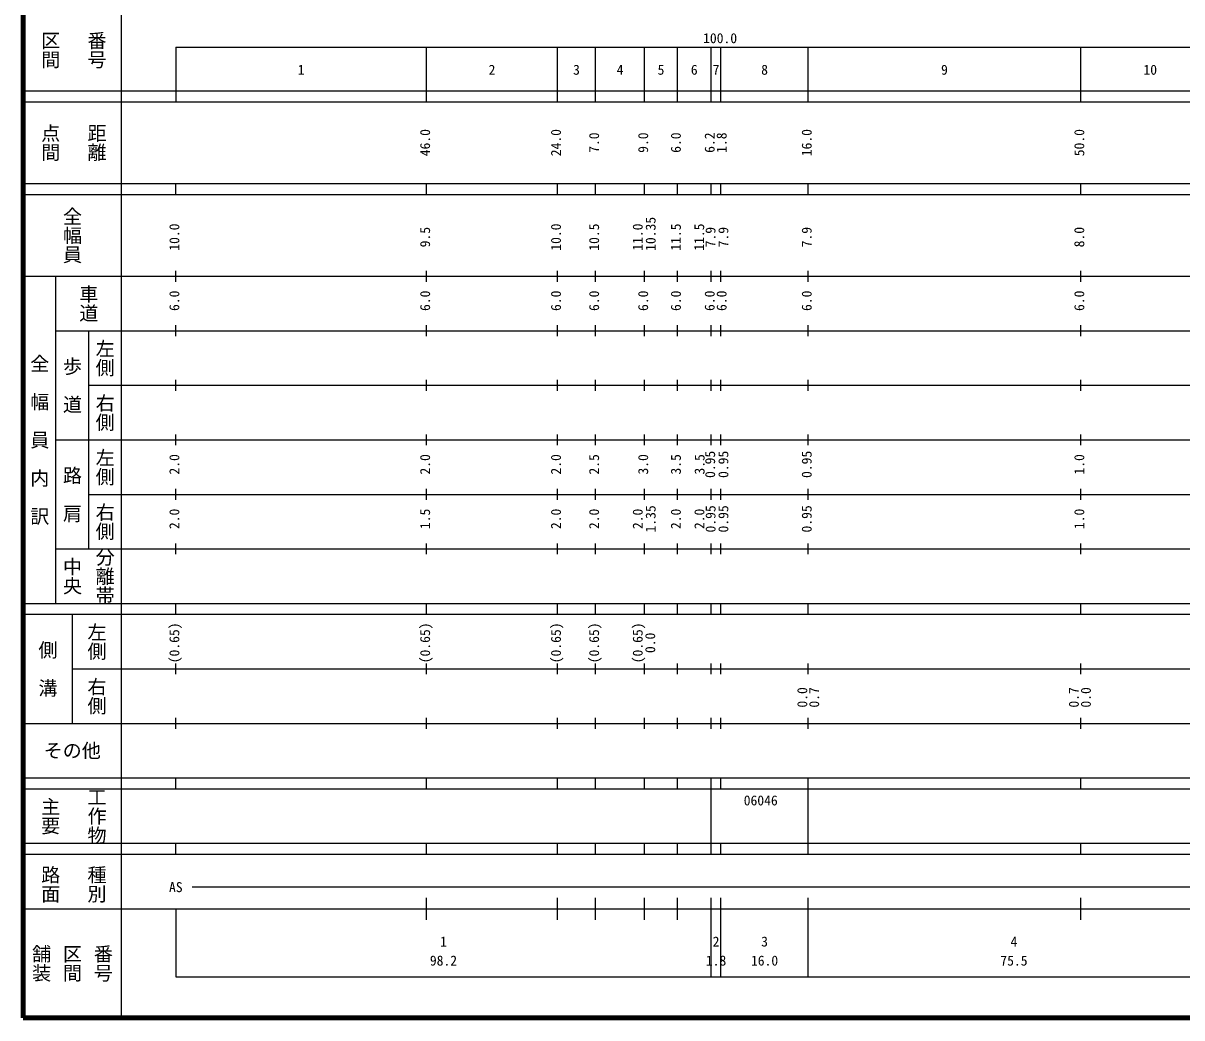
# Model space of a CAD drawing. Units: millimetres on the paper, enlarged 1000 times. Extents: x 40000 to 680000, y 20000 to 380000.
# Drawn here: x 40000 to 252543, y 20000 to 202409 of the extents above; entities that cross this region are included whole.
import ezdxf
from ezdxf.enums import TextEntityAlignment as Align

# ---------------------------------------------------------------- set-up
doc = ezdxf.new("R2010")
doc.units = ezdxf.units.MM
doc.header["$LTSCALE"] = 1000
doc.layers.add('M-TTL', color=2, linetype='Continuous', lineweight=140)
doc.layers.add('M-TTL-BAND', color=7, linetype='Continuous', lineweight=25)
doc.styles.add('@ＭＳ ゴシック', font='')
doc.styles.add('ＭＳ ゴシック', font='')
doc.styles.get('@ＭＳ ゴシック').set_extended_font_data('@MS Gothic')
doc.styles.get('ＭＳ ゴシック').set_extended_font_data('MS Gothic')

msp = doc.modelspace()

# ---------------------------------------------------------------- linework, layer by layer
at = {"layer": 'M-TTL'}
for p, q in [((40000, 380000), (40000, 20000)), ((40000, 20000), (680000, 20000))]:
    msp.add_line(p, q, dxfattribs=at)
at = {"layer": 'M-TTL-BAND'}
for p, q in [((58000, 370000), (58000, 20000)), ((68000, 198000), (579000, 198000)), ((68000, 198000), (68000, 188000)), ((114000, 188000), (114000, 198000)), ((138000, 188000), (138000, 198000)), ((145000, 188000), (145000, 198000)), ((154000, 188000), (154000, 198000)), ((160000, 188000), (160000, 198000)), ((166200, 188000), (166200, 198000)), ((168000, 188000), (168000, 198000)), ((184000, 188000), (184000, 198000)), ((234000, 188000), (234000, 198000)), ((40000, 190000), (579000, 190000)), ((40000, 188000), (579000, 188000)), ((40000, 173000), (579000, 173000)), ((68000, 171000), (68000, 173000)), ((114000, 171000), (114000, 173000)), ((138000, 171000), (138000, 173000)), ((145000, 171000), (145000, 173000)), ((154000, 171000), (154000, 173000)), ((160000, 171000), (160000, 173000)), ((166200, 171000), (166200, 173000)), ((168000, 171000), (168000, 173000)), ((184000, 171000), (184000, 173000)), ((234000, 171000), (234000, 173000)), ((40000, 171000), (579000, 171000)), ((40000, 156000), (579000, 156000)), ((46000, 96000), (46000, 156000)), ((68000, 155000), (68000, 157000)), ((114000, 155000), (114000, 157000)), ((138000, 155000), (138000, 157000)), ((145000, 155000), (145000, 157000)), ((154000, 155000), (154000, 157000)), ((160000, 155000), (160000, 157000)), ((166200, 155000), (166200, 157000)), ((168000, 155000), (168000, 157000)), ((184000, 155000), (184000, 157000)), ((234000, 155000), (234000, 157000)), ((68000, 145000), (68000, 147000)), ((114000, 145000), (114000, 147000)), ((138000, 145000), (138000, 147000)), ((145000, 145000), (145000, 147000)), ((154000, 145000), (154000, 147000)), ((160000, 145000), (160000, 147000)), ((166200, 145000), (166200, 147000)), ((168000, 145000), (168000, 147000)), ((184000, 145000), (184000, 147000)), ((234000, 145000), (234000, 147000)), ((46000, 146000), (579000, 146000)), ((52000, 146000), (52000, 106000)), ((68000, 135000), (68000, 137000)), ((114000, 135000), (114000, 137000)), ((138000, 135000), (138000, 137000)), ((145000, 135000), (145000, 137000)), ((154000, 135000), (154000, 137000)), ((160000, 135000), (160000, 137000)), ((166200, 135000), (166200, 137000)), ((168000, 135000), (168000, 137000)), ((184000, 135000), (184000, 137000)), ((234000, 135000), (234000, 137000)), ((52000, 136000), (579000, 136000)), ((46000, 126000), (579000, 126000)), ((68000, 125000), (68000, 127000)), ((114000, 125000), (114000, 127000)), ((138000, 125000), (138000, 127000)), ((145000, 125000), (145000, 127000)), ((154000, 125000), (154000, 127000)), ((160000, 125000), (160000, 127000)), ((166200, 125000), (166200, 127000)), ((168000, 125000), (168000, 127000)), ((184000, 125000), (184000, 127000)), ((234000, 125000), (234000, 127000)), ((68000, 115000), (68000, 117000)), ((114000, 115000), (114000, 117000)), ((138000, 115000), (138000, 117000)), ((145000, 115000), (145000, 117000)), ((154000, 115000), (154000, 117000)), ((160000, 115000), (160000, 117000)), ((166200, 115000), (166200, 117000)), ((168000, 115000), (168000, 117000)), ((184000, 115000), (184000, 117000)), ((234000, 115000), (234000, 117000)), ((52000, 116000), (579000, 116000)), ((68000, 105000), (68000, 107000)), ((114000, 105000), (114000, 107000)), ((138000, 105000), (138000, 107000)), ((145000, 105000), (145000, 107000)), ((154000, 105000), (154000, 107000)), ((160000, 105000), (160000, 107000)), ((166200, 105000), (166200, 107000)), ((168000, 105000), (168000, 107000)), ((184000, 105000), (184000, 107000)), ((234000, 105000), (234000, 107000)), ((46000, 106000), (579000, 106000)), ((40000, 96000), (579000, 96000)), ((68000, 94000), (68000, 96000)), ((114000, 94000), (114000, 96000)), ((138000, 94000), (138000, 96000)), ((145000, 94000), (145000, 96000)), ((154000, 94000), (154000, 96000)), ((160000, 94000), (160000, 96000)), ((166200, 94000), (166200, 96000)), ((168000, 94000), (168000, 96000)), ((184000, 94000), (184000, 96000)), ((234000, 94000), (234000, 96000)), ((40000, 94000), (579000, 94000)), ((49000, 94000), (49000, 74000)), ((49000, 84000), (579000, 84000)), ((68000, 83000), (68000, 85000)), ((114000, 83000), (114000, 85000)), ((138000, 83000), (138000, 85000)), ((145000, 83000), (145000, 85000)), ((154000, 83000), (154000, 85000)), ((160000, 83000), (160000, 85000)), ((166200, 83000), (166200, 85000)), ((168000, 83000), (168000, 85000)), ((184000, 83000), (184000, 85000)), ((234000, 83000), (234000, 85000)), ((68000, 73000), (68000, 75000)), ((114000, 73000), (114000, 75000)), ((138000, 73000), (138000, 75000)), ((145000, 73000), (145000, 75000)), ((154000, 73000), (154000, 75000)), ((160000, 73000), (160000, 75000)), ((166200, 73000), (166200, 75000)), ((168000, 73000), (168000, 75000)), ((184000, 73000), (184000, 75000)), ((234000, 73000), (234000, 75000)), ((40000, 74000), (579000, 74000)), ((40000, 64000), (579000, 64000)), ((68000, 62000), (68000, 64000)), ((114000, 62000), (114000, 64000)), ((138000, 62000), (138000, 64000)), ((145000, 62000), (145000, 64000)), ((154000, 62000), (154000, 64000)), ((160000, 62000), (160000, 64000)), ((166200, 62000), (166200, 64000)), ((168000, 62000), (168000, 64000)), ((184000, 62000), (184000, 64000)), ((234000, 62000), (234000, 64000)), ((40000, 62000), (579000, 62000)), ((166200, 52000), (166200, 62000)), ((184000, 52000), (184000, 62000)), ((40000, 52000), (579000, 52000)), ((68000, 50000), (68000, 52000)), ((114000, 50000), (114000, 52000)), ((138000, 50000), (138000, 52000)), ((145000, 50000), (145000, 52000)), ((154000, 50000), (154000, 52000)), ((160000, 50000), (160000, 52000)), ((166200, 50000), (166200, 52000)), ((168000, 50000), (168000, 52000)), ((184000, 50000), (184000, 52000)), ((234000, 50000), (234000, 52000)), ((40000, 50000), (579000, 50000)), ((71000, 44000), (565000, 44000)), ((114000, 38000), (114000, 42000)), ((138000, 38000), (138000, 42000)), ((145000, 38000), (145000, 42000)), ((154000, 38000), (154000, 42000)), ((160000, 38000), (160000, 42000)), ((166200, 27500), (166200, 42000)), ((168000, 27500), (168000, 42000)), ((184000, 27500), (184000, 42000)), ((234000, 38000), (234000, 42000)), ((40000, 40000), (579000, 40000)), ((68000, 40000), (68000, 27500)), ((68000, 27500), (579000, 27500))]:
    msp.add_line(p, q, dxfattribs=at)

# ---------------------------------------------------------------- texts
at = {"layer": 'M-TTL-BAND', "style": '@ＭＳ ゴシック'}
for s, p in [('区間', (45000, 197500)), ('番号', (53500, 197500)), ('点間', (45000, 180500)), ('距離', (53500, 180500)), ('全幅員', (49000, 163500)), ('車道', (52000, 151000)), ('左側', (55000, 141000)), ('全\u3000幅\u3000員\u3000内\u3000訳', (43000, 126000)), ('歩\u3000道', (49000, 136000)), ('右側', (55000, 131000)), ('左側', (55000, 121000)), ('路\u3000肩', (49000, 116000)), ('右側', (55000, 111000)), ('中央', (49000, 101000)), ('分離帯', (55000, 101000)), ('左側', (53500, 89000)), ('側\u3000溝', (44500, 84000)), ('右側', (53500, 79000)), ('工作物', (53500, 57000)), ('主要', (45000, 57000)), ('路面', (45000, 44500)), ('種別', (53500, 44500)), ('舗装', (43333, 30000)), ('区間', (49000, 30000)), ('番号', (54667, 30000))]:
    msp.add_text(s, height=2566, rotation=270, dxfattribs=at).set_placement(p, align=Align.MIDDLE_CENTER)
at = {"layer": 'M-TTL-BAND', "style": 'ＭＳ ゴシック'}
for s, p in [('100.0', (167844, 198195)), ('1', (91000, 192405)), ('2', (126000, 192405)), ('3', (141500, 192405)), ('4', (149500, 192405)), ('5', (157000, 192405)), ('6', (163100, 192405)), ('7', (167100, 192405)), ('8', (176000, 192405)), ('9', (209000, 192405)), ('10', (246750, 192405)), ('AS', (68000, 42500)), ('1', (117100, 32523)), ('2', (167100, 32523)), ('3', (176000, 32523)), ('4', (221750, 32523)), ('98.2', (117100, 29033)), ('1.8', (167100, 29033)), ('16.0', (176000, 29033)), ('75.5', (221750, 29033))]:
    msp.add_text(s, height=1833, dxfattribs=at).set_placement(p, align=Align.BOTTOM_CENTER)
for s, p in [('46.0', (115189, 180500)), ('24.0', (139189, 180500)), ('16.0', (185189, 180500)), ('50.0', (235189, 180500)), ('7.0', (146189, 180500)), ('9.0', (155189, 180500)), ('6.0', (161189, 180500)), ('6.2', (167389, 180500)), ('1.8', (169576, 180500)), ('10.35', (156559, 163768)), ('10.0', (69189, 163174)), ('9.5', (115189, 163174)), ('10.0', (139189, 163174)), ('10.5', (146189, 163174)), ('11.0', (154189, 163174)), ('11.5', (161189, 163174)), ('11.5', (165467, 163174)), ('7.9', (167542, 163174)), ('7.9', (169901, 163174)), ('7.9', (185189, 163174)), ('8.0', (235189, 163174)), ('6.0', (69189, 151500)), ('6.0', (115189, 151500)), ('6.0', (139189, 151500)), ('6.0', (146189, 151500)), ('6.0', (155189, 151500)), ('6.0', (161189, 151500)), ('6.0', (167389, 151500)), ('6.0', (169576, 151500)), ('6.0', (185189, 151500)), ('6.0', (235189, 151500)), ('0.95', (167475, 121500)), ('0.95', (169901, 121500)), ('0.95', (185189, 121500)), ('2.0', (69189, 121500)), ('2.0', (115189, 121500)), ('2.0', (139189, 121500)), ('2.5', (146189, 121500)), ('3.0', (155189, 121500)), ('3.5', (161189, 121500)), ('3.5', (165542, 121500)), ('1.0', (235189, 121500)), ('2.0', (69189, 111500)), ('1.5', (115189, 111500)), ('2.0', (139189, 111500)), ('2.0', (146189, 111500)), ('2.0', (154189, 111500)), ('1.35', (156559, 111500)), ('2.0', (161189, 111500)), ('2.0', (165502, 111500)), ('0.95', (167556, 111500)), ('0.95', (169901, 111500)), ('0.95', (185189, 111500)), ('1.0', (235189, 111500)), ('(0.65)', (69189, 88764)), ('(0.65)', (115189, 88764)), ('(0.65)', (139189, 88764)), ('(0.65)', (146189, 88764)), ('(0.65)', (154189, 88764)), ('0.0', (156482, 88764)), ('0.0', (184376, 78764)), ('0.7', (186559, 78764)), ('0.7', (234189, 78764)), ('0.0', (236400, 78764))]:
    msp.add_text(s, height=1833, rotation=90, dxfattribs=at).set_placement(p, align=Align.BOTTOM_CENTER)
msp.add_text('その他', height=2566, dxfattribs=at).set_placement((49000, 69000), align=Align.MIDDLE_CENTER)
msp.add_text('06046', height=1833, dxfattribs=at).set_placement((172179, 58405), align=Align.BOTTOM_LEFT)

doc.saveas('drawing.dxf')
